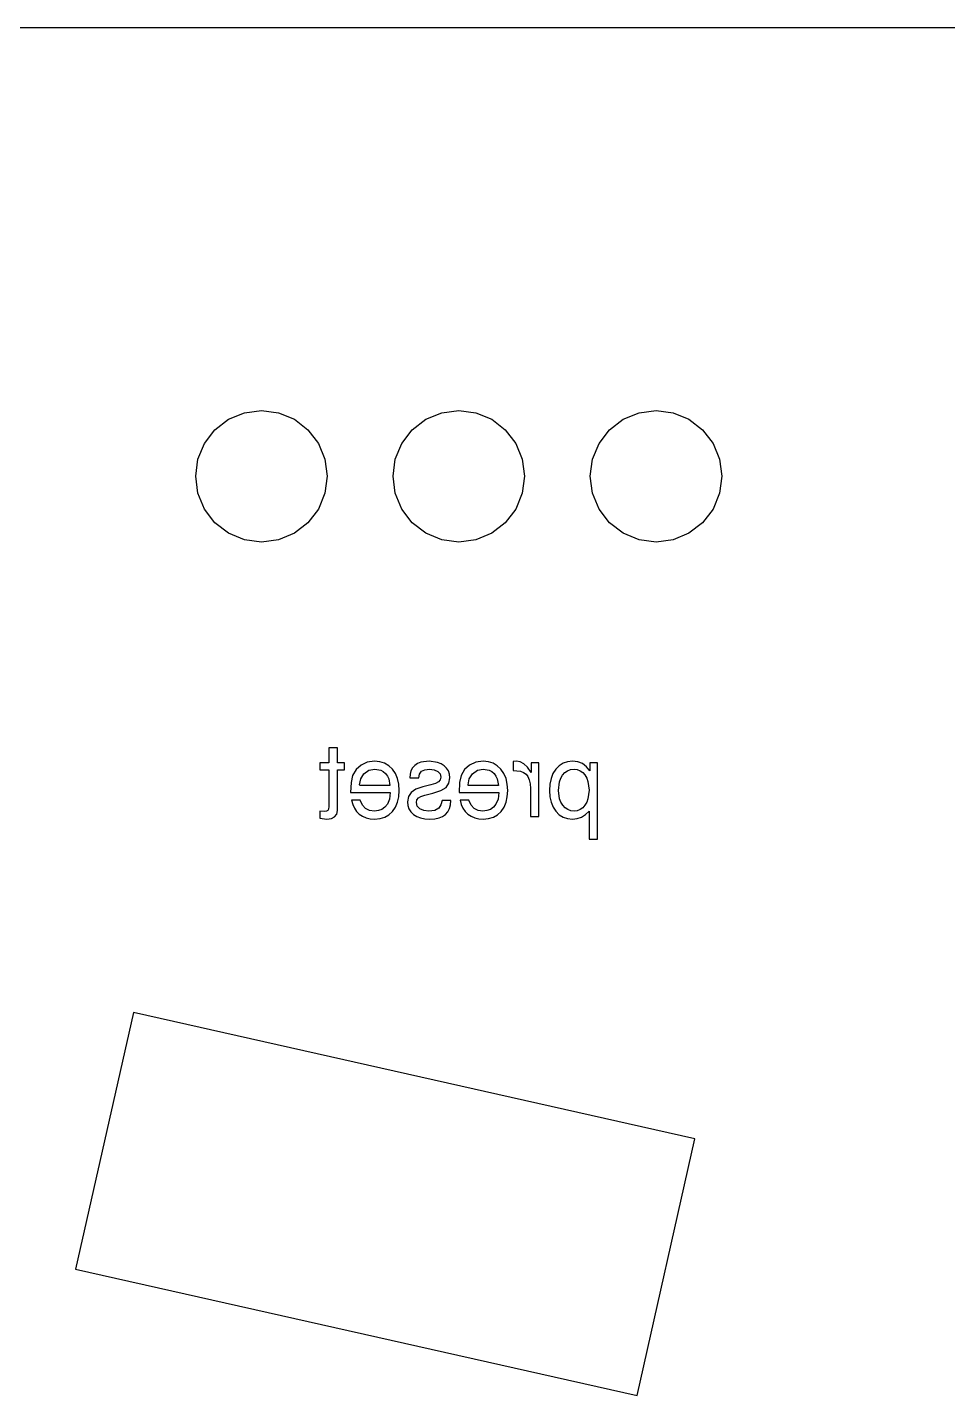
# Model space of a CAD drawing. Extents: x -935 to 1603, y -1243 to 219.
# Drawn here: x 364.9 to 420.8, y 126.8 to 210 of the extents above; entities that cross this region are included whole.
import ezdxf

# ---------------------------------------------------------------- set-up
doc = ezdxf.new("R2010")
doc.units = 0
doc.header["$MEASUREMENT"] = 0
doc.layers.add('Layer0', color=7, linetype='Continuous')
doc.layers.add('preset', color=7, linetype='Continuous')

msp = doc.modelspace()

# ---------------------------------------------------------------- linework, layer by layer
at = {"layer": 'Layer0'}
for p, q in [((116.107, 210.038), (536.1, 210.038)), ((377.103, 186.203), (378.068, 186.602)), ((378.068, 186.602), (379.103, 186.738)), ((379.103, 186.738), (380.139, 186.602)), ((380.139, 186.602), (381.103, 186.203)), ((389.103, 186.203), (390.068, 186.602)), ((390.068, 186.602), (391.103, 186.738)), ((391.103, 186.738), (392.139, 186.602)), ((392.139, 186.602), (393.103, 186.203)), ((401.103, 186.203), (402.068, 186.602)), ((402.068, 186.602), (403.103, 186.738)), ((403.103, 186.738), (404.139, 186.602)), ((404.139, 186.602), (405.103, 186.203)), ((375.639, 184.738), (376.275, 185.567)), ((376.275, 185.567), (377.103, 186.203)), ((381.103, 186.203), (381.932, 185.567)), ((381.932, 185.567), (382.568, 184.738)), ((387.639, 184.738), (388.275, 185.567)), ((388.275, 185.567), (389.103, 186.203)), ((393.103, 186.203), (393.932, 185.567)), ((393.932, 185.567), (394.568, 184.738)), ((399.639, 184.738), (400.275, 185.567)), ((400.275, 185.567), (401.103, 186.203)), ((405.103, 186.203), (405.932, 185.567)), ((405.932, 185.567), (406.568, 184.738)), ((375.24, 183.774), (375.639, 184.738)), ((382.568, 184.738), (382.967, 183.774)), ((387.24, 183.774), (387.639, 184.738)), ((394.568, 184.738), (394.967, 183.774)), ((399.24, 183.774), (399.639, 184.738)), ((406.568, 184.738), (406.967, 183.774)), ((375.103, 182.738), (375.24, 183.774)), ((382.967, 183.774), (383.103, 182.738)), ((387.103, 182.738), (387.24, 183.774)), ((394.967, 183.774), (395.103, 182.738)), ((399.103, 182.738), (399.24, 183.774)), ((406.967, 183.774), (407.103, 182.738)), ((375.24, 181.703), (375.103, 182.738)), ((383.103, 182.738), (382.967, 181.703)), ((387.24, 181.703), (387.103, 182.738)), ((395.103, 182.738), (394.967, 181.703)), ((399.24, 181.703), (399.103, 182.738)), ((407.103, 182.738), (406.967, 181.703)), ((375.639, 180.738), (375.24, 181.703)), ((382.967, 181.703), (382.568, 180.738)), ((387.639, 180.738), (387.24, 181.703)), ((394.967, 181.703), (394.568, 180.738)), ((399.639, 180.738), (399.24, 181.703)), ((406.967, 181.703), (406.568, 180.738)), ((376.275, 179.91), (375.639, 180.738)), ((382.568, 180.738), (381.932, 179.91)), ((388.275, 179.91), (387.639, 180.738)), ((394.568, 180.738), (393.932, 179.91)), ((400.275, 179.91), (399.639, 180.738)), ((406.568, 180.738), (405.932, 179.91)), ((377.103, 179.274), (376.275, 179.91)), ((381.932, 179.91), (381.103, 179.274)), ((389.103, 179.274), (388.275, 179.91)), ((393.932, 179.91), (393.103, 179.274)), ((401.103, 179.274), (400.275, 179.91)), ((405.932, 179.91), (405.103, 179.274)), ((378.068, 178.875), (377.103, 179.274)), ((381.103, 179.274), (380.139, 178.875)), ((390.068, 178.875), (389.103, 179.274)), ((393.103, 179.274), (392.139, 178.875)), ((402.068, 178.875), (401.103, 179.274)), ((405.103, 179.274), (404.139, 178.875)), ((379.103, 178.738), (378.068, 178.875)), ((380.139, 178.875), (379.103, 178.738)), ((391.103, 178.738), (390.068, 178.875)), ((392.139, 178.875), (391.103, 178.738)), ((403.103, 178.738), (402.068, 178.875)), ((404.139, 178.875), (403.103, 178.738)), ((371.319, 150.134), (367.802, 134.526)), ((405.463, 142.44), (371.319, 150.134)), ((401.945, 126.831), (405.463, 142.44)), ((367.802, 134.526), (401.945, 126.831))]:
    msp.add_line(p, q, dxfattribs=at)
at = {"layer": 'preset'}
for p, q in [((383.718, 166.218), (383.199, 166.218)), ((383.199, 166.218), (383.199, 165.316)), ((383.718, 166.218, 0.2), (383.199, 166.218, 0.2)), ((383.199, 166.218, 0.2), (383.199, 165.316, 0.2)), ((383.199, 166.218), (383.199, 166.218, 0.2)), ((383.718, 165.316), (383.718, 166.218)), ((383.718, 165.316, 0.2), (383.718, 166.218, 0.2)), ((383.718, 166.218), (383.718, 166.218, 0.2)), ((382.659, 165.316), (382.659, 164.892)), ((383.199, 165.316), (382.659, 165.316)), ((382.659, 165.316, 0.2), (382.659, 164.892, 0.2)), ((383.199, 165.316, 0.2), (382.659, 165.316, 0.2)), ((382.659, 165.316), (382.659, 165.316, 0.2)), ((382.659, 164.892), (383.199, 164.892)), ((382.659, 164.892, 0.2), (383.199, 164.892, 0.2)), ((382.659, 164.892), (382.659, 164.892, 0.2)), ((383.199, 165.316), (383.199, 165.316, 0.2)), ((383.199, 164.892), (383.199, 162.649)), ((383.199, 164.892, 0.2), (383.199, 162.649, 0.2)), ((383.199, 164.892), (383.199, 164.892, 0.2)), ((384.161, 165.316), (383.718, 165.316)), ((384.161, 165.316, 0.2), (383.718, 165.316, 0.2)), ((383.718, 165.316), (383.718, 165.316, 0.2)), ((383.718, 162.416), (383.718, 164.892)), ((383.718, 164.892), (384.161, 164.892)), ((383.718, 162.416, 0.2), (383.718, 164.892, 0.2)), ((383.718, 164.892, 0.2), (384.161, 164.892, 0.2)), ((383.718, 164.892), (383.718, 164.892, 0.2)), ((384.161, 164.892), (384.161, 165.316)), ((384.161, 164.892, 0.2), (384.161, 165.316, 0.2)), ((384.161, 165.316), (384.161, 165.316, 0.2)), ((384.161, 164.892), (384.161, 164.892, 0.2)), ((384.855, 164.906), (384.649, 164.549)), ((384.855, 164.906, 0.2), (384.649, 164.549, 0.2)), ((385.159, 165.179), (384.855, 164.906)), ((385.159, 165.179, 0.2), (384.855, 164.906, 0.2)), ((384.855, 164.906), (384.855, 164.906, 0.2)), ((385.539, 165.353), (385.159, 165.179)), ((385.539, 165.353, 0.2), (385.159, 165.179, 0.2)), ((385.159, 165.179), (385.159, 165.179, 0.2)), ((385.339, 164.651), (385.634, 164.86)), ((385.339, 164.651, 0.2), (385.634, 164.86, 0.2)), ((385.975, 165.41), (385.539, 165.353)), ((385.975, 165.41, 0.2), (385.539, 165.353, 0.2)), ((385.539, 165.353), (385.539, 165.353, 0.2)), ((385.634, 164.86), (385.99, 164.929)), ((385.634, 164.86, 0.2), (385.99, 164.929, 0.2)), ((385.634, 164.86), (385.634, 164.86, 0.2)), ((386.299, 165.38), (385.975, 165.41)), ((386.299, 165.38, 0.2), (385.975, 165.41, 0.2)), ((385.975, 165.41), (385.975, 165.41, 0.2)), ((385.99, 164.929), (386.353, 164.861)), ((385.99, 164.929, 0.2), (386.353, 164.861, 0.2)), ((385.99, 164.929), (385.99, 164.929, 0.2)), ((386.588, 165.289), (386.299, 165.38)), ((386.588, 165.289, 0.2), (386.299, 165.38, 0.2)), ((386.299, 165.38), (386.299, 165.38, 0.2)), ((386.353, 164.861), (386.509, 164.776)), ((386.353, 164.861, 0.2), (386.509, 164.776, 0.2)), ((386.353, 164.861), (386.353, 164.861, 0.2)), ((386.509, 164.776), (386.647, 164.657)), ((386.509, 164.776, 0.2), (386.647, 164.657, 0.2)), ((386.509, 164.776), (386.509, 164.776, 0.2)), ((386.844, 165.138), (386.588, 165.289)), ((386.844, 165.138, 0.2), (386.588, 165.289, 0.2)), ((386.588, 165.289), (386.588, 165.289, 0.2)), ((387.066, 164.926), (386.844, 165.138)), ((387.066, 164.926, 0.2), (386.844, 165.138, 0.2)), ((386.844, 165.138), (386.844, 165.138, 0.2)), ((387.245, 164.664), (387.066, 164.926)), ((387.245, 164.664, 0.2), (387.066, 164.926, 0.2)), ((387.066, 164.926), (387.066, 164.926, 0.2)), ((388.196, 164.831), (388.139, 164.631)), ((388.196, 164.831, 0.2), (388.139, 164.631, 0.2)), ((388.292, 165.003), (388.196, 164.831)), ((388.292, 165.003, 0.2), (388.196, 164.831, 0.2)), ((388.196, 164.831), (388.196, 164.831, 0.2)), ((388.426, 165.148), (388.292, 165.003)), ((388.426, 165.148, 0.2), (388.292, 165.003, 0.2)), ((388.292, 165.003), (388.292, 165.003, 0.2)), ((388.596, 165.263), (388.426, 165.148)), ((388.596, 165.263, 0.2), (388.426, 165.148, 0.2)), ((388.426, 165.148), (388.426, 165.148, 0.2)), ((388.798, 165.345), (388.596, 165.263)), ((388.798, 165.345, 0.2), (388.596, 165.263, 0.2)), ((388.596, 165.263), (388.596, 165.263, 0.2)), ((388.715, 164.634), (388.836, 164.798)), ((388.715, 164.634, 0.2), (388.836, 164.798, 0.2)), ((389.302, 165.41), (388.798, 165.345)), ((389.302, 165.41, 0.2), (388.798, 165.345, 0.2)), ((388.798, 165.345), (388.798, 165.345, 0.2)), ((388.836, 164.798), (389.036, 164.896)), ((388.836, 164.798, 0.2), (389.036, 164.896, 0.2)), ((388.836, 164.798), (388.836, 164.798, 0.2)), ((389.036, 164.896), (389.317, 164.929)), ((389.036, 164.896, 0.2), (389.317, 164.929, 0.2)), ((389.036, 164.896), (389.036, 164.896, 0.2)), ((389.814, 165.342), (389.302, 165.41)), ((389.814, 165.342, 0.2), (389.302, 165.41, 0.2)), ((389.302, 165.41), (389.302, 165.41, 0.2)), ((389.317, 164.929), (389.604, 164.895)), ((389.317, 164.929, 0.2), (389.604, 164.895, 0.2)), ((389.317, 164.929), (389.317, 164.929, 0.2)), ((389.604, 164.895), (389.826, 164.795)), ((389.604, 164.895, 0.2), (389.826, 164.795, 0.2)), ((389.604, 164.895), (389.604, 164.895, 0.2)), ((390.029, 165.257), (389.814, 165.342)), ((390.029, 165.257, 0.2), (389.814, 165.342, 0.2)), ((389.814, 165.342), (389.814, 165.342, 0.2)), ((389.826, 164.795), (389.968, 164.638)), ((389.826, 164.795, 0.2), (389.968, 164.638, 0.2)), ((389.826, 164.795), (389.826, 164.795, 0.2)), ((390.215, 165.139), (390.029, 165.257)), ((390.215, 165.139, 0.2), (390.029, 165.257, 0.2)), ((390.029, 165.257), (390.029, 165.257, 0.2)), ((390.365, 164.991), (390.215, 165.139)), ((390.365, 164.991, 0.2), (390.215, 165.139, 0.2)), ((390.215, 165.139), (390.215, 165.139, 0.2)), ((390.473, 164.82), (390.365, 164.991)), ((390.473, 164.82, 0.2), (390.365, 164.991, 0.2)), ((390.365, 164.991), (390.365, 164.991, 0.2)), ((390.537, 164.627), (390.473, 164.82)), ((390.537, 164.627, 0.2), (390.473, 164.82, 0.2)), ((390.473, 164.82), (390.473, 164.82, 0.2)), ((391.457, 164.906), (391.252, 164.549)), ((391.457, 164.906, 0.2), (391.252, 164.549, 0.2)), ((391.761, 165.179), (391.457, 164.906)), ((391.761, 165.179, 0.2), (391.457, 164.906, 0.2)), ((391.457, 164.906), (391.457, 164.906, 0.2)), ((392.142, 165.353), (391.761, 165.179)), ((392.142, 165.353, 0.2), (391.761, 165.179, 0.2)), ((391.761, 165.179), (391.761, 165.179, 0.2)), ((391.941, 164.651), (392.237, 164.86)), ((391.941, 164.651, 0.2), (392.237, 164.86, 0.2)), ((392.577, 165.41), (392.142, 165.353)), ((392.577, 165.41, 0.2), (392.142, 165.353, 0.2)), ((392.142, 165.353), (392.142, 165.353, 0.2)), ((392.237, 164.86), (392.593, 164.929)), ((392.237, 164.86, 0.2), (392.593, 164.929, 0.2)), ((392.237, 164.86), (392.237, 164.86, 0.2)), ((392.901, 165.38), (392.577, 165.41)), ((392.901, 165.38, 0.2), (392.577, 165.41, 0.2)), ((392.577, 165.41), (392.577, 165.41, 0.2)), ((392.593, 164.929), (392.956, 164.861)), ((392.593, 164.929, 0.2), (392.956, 164.861, 0.2)), ((392.593, 164.929), (392.593, 164.929, 0.2)), ((393.191, 165.289), (392.901, 165.38)), ((393.191, 165.289, 0.2), (392.901, 165.38, 0.2)), ((392.901, 165.38), (392.901, 165.38, 0.2)), ((392.956, 164.861), (393.112, 164.776)), ((392.956, 164.861, 0.2), (393.112, 164.776, 0.2)), ((392.956, 164.861), (392.956, 164.861, 0.2)), ((393.112, 164.776), (393.25, 164.657)), ((393.112, 164.776, 0.2), (393.25, 164.657, 0.2)), ((393.112, 164.776), (393.112, 164.776, 0.2)), ((393.447, 165.138), (393.191, 165.289)), ((393.447, 165.138, 0.2), (393.191, 165.289, 0.2)), ((393.191, 165.289), (393.191, 165.289, 0.2)), ((393.669, 164.926), (393.447, 165.138)), ((393.669, 164.926, 0.2), (393.447, 165.138, 0.2)), ((393.447, 165.138), (393.447, 165.138, 0.2)), ((393.848, 164.664), (393.669, 164.926)), ((393.848, 164.664, 0.2), (393.669, 164.926, 0.2)), ((393.669, 164.926), (393.669, 164.926, 0.2)), ((394.605, 165.41), (394.405, 165.392)), ((394.605, 165.41, 0.2), (394.405, 165.392, 0.2)), ((394.405, 165.392), (394.405, 164.855)), ((394.405, 165.392, 0.2), (394.405, 164.855, 0.2)), ((394.405, 165.392), (394.405, 165.392, 0.2)), ((394.405, 164.855), (394.864, 164.797)), ((394.405, 164.855, 0.2), (394.864, 164.797, 0.2)), ((394.405, 164.855), (394.405, 164.855, 0.2)), ((394.845, 165.371), (394.605, 165.41)), ((394.845, 165.371, 0.2), (394.605, 165.41, 0.2)), ((394.605, 165.41), (394.605, 165.41, 0.2)), ((395.064, 165.251), (394.845, 165.371)), ((395.064, 165.251, 0.2), (394.845, 165.371, 0.2)), ((394.845, 165.371), (394.845, 165.371, 0.2)), ((394.864, 164.797), (395.045, 164.724)), ((394.864, 164.797, 0.2), (395.045, 164.724, 0.2)), ((394.864, 164.797), (394.864, 164.797, 0.2)), ((395.277, 165.04), (395.064, 165.251)), ((395.277, 165.04, 0.2), (395.064, 165.251, 0.2)), ((395.064, 165.251), (395.064, 165.251, 0.2)), ((395.499, 164.724), (395.277, 165.04)), ((395.499, 164.724, 0.2), (395.277, 165.04, 0.2)), ((395.277, 165.04), (395.277, 165.04, 0.2)), ((395.98, 165.316), (395.499, 165.316)), ((395.499, 165.316), (395.499, 164.724)), ((395.98, 165.316, 0.2), (395.499, 165.316, 0.2)), ((395.499, 165.316, 0.2), (395.499, 164.724, 0.2)), ((395.499, 165.316), (395.499, 165.316, 0.2)), ((395.98, 162.04), (395.98, 165.316)), ((395.98, 162.04, 0.2), (395.98, 165.316, 0.2)), ((395.98, 165.316), (395.98, 165.316, 0.2)), ((396.995, 164.929), (396.83, 164.666)), ((396.995, 164.929, 0.2), (396.83, 164.666, 0.2)), ((397.201, 165.139), (396.995, 164.929)), ((397.201, 165.139, 0.2), (396.995, 164.929, 0.2)), ((396.995, 164.929), (396.995, 164.929, 0.2)), ((397.441, 165.29), (397.201, 165.139)), ((397.441, 165.29, 0.2), (397.201, 165.139, 0.2)), ((397.201, 165.139), (397.201, 165.139, 0.2)), ((397.715, 165.38), (397.441, 165.29)), ((397.715, 165.38, 0.2), (397.441, 165.29, 0.2)), ((397.441, 165.29), (397.441, 165.29, 0.2)), ((397.561, 164.725), (397.723, 164.834)), ((397.561, 164.725, 0.2), (397.723, 164.834, 0.2)), ((398.023, 165.41), (397.715, 165.38)), ((398.023, 165.41, 0.2), (397.715, 165.38, 0.2)), ((397.715, 165.38), (397.715, 165.38, 0.2)), ((397.723, 164.834), (397.906, 164.9)), ((397.723, 164.834, 0.2), (397.906, 164.9, 0.2)), ((397.723, 164.834), (397.723, 164.834, 0.2)), ((397.906, 164.9), (398.111, 164.922)), ((397.906, 164.9, 0.2), (398.111, 164.922, 0.2)), ((397.906, 164.9), (397.906, 164.9, 0.2)), ((398.342, 165.374), (398.023, 165.41)), ((398.342, 165.374, 0.2), (398.023, 165.41, 0.2)), ((398.023, 165.41), (398.023, 165.41, 0.2)), ((398.111, 164.922), (398.307, 164.9)), ((398.111, 164.922, 0.2), (398.307, 164.9, 0.2)), ((398.111, 164.922), (398.111, 164.922, 0.2)), ((398.307, 164.9), (398.483, 164.835)), ((398.307, 164.9, 0.2), (398.483, 164.835, 0.2)), ((398.307, 164.9), (398.307, 164.9, 0.2)), ((398.622, 165.263), (398.342, 165.374)), ((398.622, 165.263, 0.2), (398.342, 165.374, 0.2)), ((398.342, 165.374), (398.342, 165.374, 0.2)), ((398.483, 164.835), (398.638, 164.727)), ((398.483, 164.835, 0.2), (398.638, 164.727, 0.2)), ((398.483, 164.835), (398.483, 164.835, 0.2)), ((398.863, 165.079), (398.622, 165.263)), ((398.863, 165.079, 0.2), (398.622, 165.263, 0.2)), ((398.622, 165.263), (398.622, 165.263, 0.2)), ((399.067, 164.822), (398.863, 165.079)), ((399.067, 164.822, 0.2), (398.863, 165.079, 0.2)), ((398.863, 165.079), (398.863, 165.079, 0.2)), ((399.548, 165.316), (399.067, 165.316)), ((399.067, 165.316), (399.067, 164.822)), ((399.548, 165.316, 0.2), (399.067, 165.316, 0.2)), ((399.067, 165.316, 0.2), (399.067, 164.822, 0.2)), ((399.067, 165.316), (399.067, 165.316, 0.2)), ((399.067, 164.822), (399.067, 164.822, 0.2)), ((399.548, 160.676), (399.548, 165.316)), ((399.548, 160.676, 0.2), (399.548, 165.316, 0.2)), ((399.548, 165.316), (399.548, 165.316, 0.2)), ((384.551, 164.116), (384.518, 163.506)), ((384.551, 164.116, 0.2), (384.518, 163.506, 0.2)), ((384.649, 164.549), (384.551, 164.116)), ((384.649, 164.549, 0.2), (384.551, 164.116, 0.2)), ((384.551, 164.116), (384.551, 164.116, 0.2)), ((384.649, 164.549), (384.649, 164.549, 0.2)), ((385.073, 163.967), (385.14, 164.341)), ((385.073, 163.967, 0.2), (385.14, 164.341, 0.2)), ((385.079, 163.93), (385.073, 163.967)), ((385.079, 163.93, 0.2), (385.073, 163.967, 0.2)), ((385.073, 163.967), (385.073, 163.967, 0.2)), ((386.907, 163.93), (385.079, 163.93)), ((386.907, 163.93, 0.2), (385.079, 163.93, 0.2)), ((385.079, 163.93), (385.079, 163.93, 0.2)), ((385.14, 164.341), (385.339, 164.651)), ((385.14, 164.341, 0.2), (385.339, 164.651, 0.2)), ((385.14, 164.341), (385.14, 164.341, 0.2)), ((385.339, 164.651), (385.339, 164.651, 0.2)), ((386.647, 164.657), (386.761, 164.51)), ((386.647, 164.657, 0.2), (386.761, 164.51, 0.2)), ((386.647, 164.657), (386.647, 164.657, 0.2)), ((386.761, 164.51), (386.842, 164.34)), ((386.761, 164.51, 0.2), (386.842, 164.34, 0.2)), ((386.761, 164.51), (386.761, 164.51, 0.2)), ((386.842, 164.34), (386.907, 163.93)), ((386.842, 164.34, 0.2), (386.907, 163.93, 0.2)), ((386.842, 164.34), (386.842, 164.34, 0.2)), ((386.907, 163.93), (386.907, 163.93, 0.2)), ((387.373, 164.361), (387.245, 164.664)), ((387.373, 164.361, 0.2), (387.245, 164.664, 0.2)), ((387.245, 164.664), (387.245, 164.664, 0.2)), ((387.45, 164.018), (387.373, 164.361)), ((387.45, 164.018, 0.2), (387.373, 164.361, 0.2)), ((387.373, 164.361), (387.373, 164.361, 0.2)), ((387.476, 163.635), (387.45, 164.018)), ((387.476, 163.635, 0.2), (387.45, 164.018, 0.2)), ((387.45, 164.018), (387.45, 164.018, 0.2)), ((388.139, 164.631), (388.12, 164.404)), ((388.139, 164.631, 0.2), (388.12, 164.404, 0.2)), ((388.12, 164.404), (388.675, 164.404)), ((388.12, 164.404, 0.2), (388.675, 164.404, 0.2)), ((388.12, 164.404), (388.12, 164.404, 0.2)), ((388.139, 164.631), (388.139, 164.631, 0.2)), ((388.675, 164.404), (388.715, 164.634)), ((388.675, 164.404, 0.2), (388.715, 164.634, 0.2)), ((388.675, 164.404), (388.675, 164.404, 0.2)), ((388.715, 164.634), (388.715, 164.634, 0.2)), ((389.408, 163.966), (388.908, 163.848)), ((389.408, 163.966, 0.2), (388.908, 163.848, 0.2)), ((389.683, 164.05), (389.408, 163.966)), ((389.683, 164.05, 0.2), (389.408, 163.966, 0.2)), ((389.408, 163.966), (389.408, 163.966, 0.2)), ((389.871, 164.151), (389.683, 164.05)), ((389.871, 164.151, 0.2), (389.683, 164.05, 0.2)), ((389.683, 164.05), (389.683, 164.05, 0.2)), ((389.979, 164.277), (389.871, 164.151)), ((389.979, 164.277, 0.2), (389.871, 164.151, 0.2)), ((389.871, 164.151), (389.871, 164.151, 0.2)), ((389.968, 164.638), (390.015, 164.435)), ((389.968, 164.638, 0.2), (390.015, 164.435, 0.2)), ((389.968, 164.638), (389.968, 164.638, 0.2)), ((390.015, 164.435), (389.979, 164.277)), ((390.015, 164.435, 0.2), (389.979, 164.277, 0.2)), ((389.979, 164.277), (389.979, 164.277, 0.2)), ((390.015, 164.435), (390.015, 164.435, 0.2)), ((390.33, 163.813), (390.502, 164.067)), ((390.33, 163.813, 0.2), (390.502, 164.067, 0.2)), ((390.502, 164.067), (390.559, 164.41)), ((390.502, 164.067, 0.2), (390.559, 164.41, 0.2)), ((390.502, 164.067), (390.502, 164.067, 0.2)), ((390.559, 164.41), (390.537, 164.627)), ((390.559, 164.41, 0.2), (390.537, 164.627, 0.2)), ((390.537, 164.627), (390.537, 164.627, 0.2)), ((390.559, 164.41), (390.559, 164.41, 0.2)), ((391.153, 164.116), (391.12, 163.506)), ((391.153, 164.116, 0.2), (391.12, 163.506, 0.2)), ((391.252, 164.549), (391.153, 164.116)), ((391.252, 164.549, 0.2), (391.153, 164.116, 0.2)), ((391.153, 164.116), (391.153, 164.116, 0.2)), ((391.252, 164.549), (391.252, 164.549, 0.2)), ((391.676, 163.967), (391.742, 164.341)), ((391.676, 163.967, 0.2), (391.742, 164.341, 0.2)), ((391.682, 163.93), (391.676, 163.967)), ((391.682, 163.93, 0.2), (391.676, 163.967, 0.2)), ((391.676, 163.967), (391.676, 163.967, 0.2)), ((393.509, 163.93), (391.682, 163.93)), ((393.509, 163.93, 0.2), (391.682, 163.93, 0.2)), ((391.682, 163.93), (391.682, 163.93, 0.2)), ((391.742, 164.341), (391.941, 164.651)), ((391.742, 164.341, 0.2), (391.941, 164.651, 0.2)), ((391.742, 164.341), (391.742, 164.341, 0.2)), ((391.941, 164.651), (391.941, 164.651, 0.2)), ((393.25, 164.657), (393.363, 164.51)), ((393.25, 164.657, 0.2), (393.363, 164.51, 0.2)), ((393.25, 164.657), (393.25, 164.657, 0.2)), ((393.363, 164.51), (393.444, 164.34)), ((393.363, 164.51, 0.2), (393.444, 164.34, 0.2)), ((393.363, 164.51), (393.363, 164.51, 0.2)), ((393.444, 164.34), (393.509, 163.93)), ((393.444, 164.34, 0.2), (393.509, 163.93, 0.2)), ((393.444, 164.34), (393.444, 164.34, 0.2)), ((393.509, 163.93), (393.509, 163.93, 0.2)), ((393.976, 164.361), (393.848, 164.664)), ((393.976, 164.361, 0.2), (393.848, 164.664, 0.2)), ((393.848, 164.664), (393.848, 164.664, 0.2)), ((394.053, 164.018), (393.976, 164.361)), ((394.053, 164.018, 0.2), (393.976, 164.361, 0.2)), ((393.976, 164.361), (393.976, 164.361, 0.2)), ((394.078, 163.635), (394.053, 164.018)), ((394.078, 163.635, 0.2), (394.053, 164.018, 0.2)), ((394.053, 164.018), (394.053, 164.018, 0.2)), ((395.045, 164.724), (395.192, 164.623)), ((395.045, 164.724, 0.2), (395.192, 164.623, 0.2)), ((395.045, 164.724), (395.045, 164.724, 0.2)), ((395.192, 164.623), (395.307, 164.481)), ((395.192, 164.623, 0.2), (395.307, 164.481, 0.2)), ((395.192, 164.623), (395.192, 164.623, 0.2)), ((395.307, 164.481), (395.389, 164.288)), ((395.307, 164.481, 0.2), (395.389, 164.288, 0.2)), ((395.307, 164.481), (395.307, 164.481, 0.2)), ((395.389, 164.288), (395.438, 164.042)), ((395.389, 164.288, 0.2), (395.438, 164.042, 0.2)), ((395.389, 164.288), (395.389, 164.288, 0.2)), ((395.438, 164.042), (395.455, 163.745)), ((395.438, 164.042, 0.2), (395.455, 163.745, 0.2)), ((395.438, 164.042), (395.438, 164.042, 0.2)), ((395.499, 164.724), (395.499, 164.724, 0.2)), ((396.641, 164.012), (396.617, 163.621)), ((396.641, 164.012, 0.2), (396.617, 163.621, 0.2)), ((396.712, 164.361), (396.641, 164.012)), ((396.712, 164.361, 0.2), (396.641, 164.012, 0.2)), ((396.641, 164.012), (396.641, 164.012, 0.2)), ((396.83, 164.666), (396.712, 164.361)), ((396.83, 164.666, 0.2), (396.712, 164.361, 0.2)), ((396.712, 164.361), (396.712, 164.361, 0.2)), ((396.83, 164.666), (396.83, 164.666, 0.2)), ((397.161, 163.633), (397.226, 164.162)), ((397.161, 163.633, 0.2), (397.226, 164.162, 0.2)), ((397.226, 164.162), (397.307, 164.382)), ((397.226, 164.162, 0.2), (397.307, 164.382, 0.2)), ((397.226, 164.162), (397.226, 164.162, 0.2)), ((397.307, 164.382), (397.42, 164.572)), ((397.307, 164.382, 0.2), (397.42, 164.572, 0.2)), ((397.307, 164.382), (397.307, 164.382, 0.2)), ((397.42, 164.572), (397.561, 164.725)), ((397.42, 164.572, 0.2), (397.561, 164.725, 0.2)), ((397.42, 164.572), (397.42, 164.572, 0.2)), ((397.561, 164.725), (397.561, 164.725, 0.2)), ((398.638, 164.727), (398.773, 164.575)), ((398.638, 164.727, 0.2), (398.773, 164.575, 0.2)), ((398.638, 164.727), (398.638, 164.727, 0.2)), ((398.773, 164.575), (398.883, 164.387)), ((398.773, 164.575, 0.2), (398.883, 164.387, 0.2)), ((398.773, 164.575), (398.773, 164.575, 0.2)), ((398.883, 164.387), (398.961, 164.171)), ((398.883, 164.387, 0.2), (398.961, 164.171, 0.2)), ((398.883, 164.387), (398.883, 164.387, 0.2)), ((398.961, 164.171), (399.023, 163.652)), ((398.961, 164.171, 0.2), (399.023, 163.652, 0.2)), ((398.961, 164.171), (398.961, 164.171, 0.2)), ((384.518, 163.506), (386.932, 163.506)), ((384.518, 163.506, 0.2), (386.932, 163.506, 0.2)), ((384.518, 163.506), (384.518, 163.506, 0.2)), ((386.889, 163.105), (386.762, 162.804)), ((386.889, 163.105, 0.2), (386.762, 162.804, 0.2)), ((386.932, 163.506), (386.889, 163.105)), ((386.932, 163.506, 0.2), (386.889, 163.105, 0.2)), ((386.889, 163.105), (386.889, 163.105, 0.2)), ((386.932, 163.506), (386.932, 163.506, 0.2)), ((387.376, 162.914), (387.451, 163.253)), ((387.376, 162.914, 0.2), (387.451, 163.253, 0.2)), ((387.451, 163.253), (387.476, 163.635)), ((387.451, 163.253, 0.2), (387.476, 163.635, 0.2)), ((387.451, 163.253), (387.451, 163.253, 0.2)), ((387.476, 163.635), (387.476, 163.635, 0.2)), ((388.037, 163.261), (387.982, 162.935)), ((388.037, 163.261, 0.2), (387.982, 162.935, 0.2)), ((388.201, 163.513), (388.037, 163.261)), ((388.201, 163.513, 0.2), (388.037, 163.261, 0.2)), ((388.037, 163.261), (388.037, 163.261, 0.2)), ((388.487, 163.705), (388.201, 163.513)), ((388.487, 163.705, 0.2), (388.201, 163.513, 0.2)), ((388.201, 163.513), (388.201, 163.513, 0.2)), ((388.908, 163.848), (388.487, 163.705)), ((388.908, 163.848, 0.2), (388.487, 163.705, 0.2)), ((388.487, 163.705), (388.487, 163.705, 0.2)), ((388.556, 163.054), (388.645, 163.179)), ((388.556, 163.054, 0.2), (388.645, 163.179, 0.2)), ((388.645, 163.179), (388.801, 163.274)), ((388.645, 163.179, 0.2), (388.801, 163.274, 0.2)), ((388.645, 163.179), (388.645, 163.179, 0.2)), ((388.801, 163.274), (389.033, 163.347)), ((388.801, 163.274, 0.2), (389.033, 163.347, 0.2)), ((388.801, 163.274), (388.801, 163.274, 0.2)), ((388.908, 163.848), (388.908, 163.848, 0.2)), ((389.033, 163.347), (389.52, 163.466)), ((389.033, 163.347, 0.2), (389.52, 163.466, 0.2)), ((389.033, 163.347), (389.033, 163.347, 0.2)), ((389.52, 163.466), (390.014, 163.622)), ((389.52, 163.466, 0.2), (390.014, 163.622, 0.2)), ((389.52, 163.466), (389.52, 163.466, 0.2)), ((390.014, 163.622), (390.33, 163.813)), ((390.014, 163.622, 0.2), (390.33, 163.813, 0.2)), ((390.014, 163.622), (390.014, 163.622, 0.2)), ((390.33, 163.813), (390.33, 163.813, 0.2)), ((391.12, 163.506), (393.534, 163.506)), ((391.12, 163.506, 0.2), (393.534, 163.506, 0.2)), ((391.12, 163.506), (391.12, 163.506, 0.2)), ((393.492, 163.105), (393.365, 162.804)), ((393.492, 163.105, 0.2), (393.365, 162.804, 0.2)), ((393.534, 163.506), (393.492, 163.105)), ((393.534, 163.506, 0.2), (393.492, 163.105, 0.2)), ((393.492, 163.105), (393.492, 163.105, 0.2)), ((393.534, 163.506), (393.534, 163.506, 0.2)), ((393.978, 162.914), (394.053, 163.253)), ((393.978, 162.914, 0.2), (394.053, 163.253, 0.2)), ((394.053, 163.253), (394.078, 163.635)), ((394.053, 163.253, 0.2), (394.078, 163.635, 0.2)), ((394.053, 163.253), (394.053, 163.253, 0.2)), ((394.078, 163.635), (394.078, 163.635, 0.2)), ((395.455, 163.745), (395.455, 162.04)), ((395.455, 163.745, 0.2), (395.455, 162.04, 0.2)), ((395.455, 163.745), (395.455, 163.745, 0.2)), ((396.617, 163.621), (396.641, 163.249)), ((396.617, 163.621, 0.2), (396.641, 163.249, 0.2)), ((396.617, 163.621), (396.617, 163.621, 0.2)), ((396.641, 163.249), (396.713, 162.916)), ((396.641, 163.249, 0.2), (396.713, 162.916, 0.2)), ((396.641, 163.249), (396.641, 163.249, 0.2)), ((397.227, 163.129), (397.161, 163.633)), ((397.227, 163.129, 0.2), (397.161, 163.633, 0.2)), ((397.161, 163.633), (397.161, 163.633, 0.2)), ((397.309, 162.916), (397.227, 163.129)), ((397.309, 162.916, 0.2), (397.227, 163.129, 0.2)), ((397.227, 163.129), (397.227, 163.129, 0.2)), ((398.961, 163.134), (398.883, 162.917)), ((398.961, 163.134, 0.2), (398.883, 162.917, 0.2)), ((399.023, 163.652), (398.961, 163.134)), ((399.023, 163.652, 0.2), (398.961, 163.134, 0.2)), ((398.961, 163.134), (398.961, 163.134, 0.2)), ((399.023, 163.652), (399.023, 163.652, 0.2)), ((382.91, 162.355), (382.659, 162.38)), ((382.659, 162.38), (382.659, 161.941)), ((382.91, 162.355, 0.2), (382.659, 162.38, 0.2)), ((382.659, 162.38, 0.2), (382.659, 161.941, 0.2)), ((382.659, 162.38), (382.659, 162.38, 0.2)), ((383.052, 162.37), (382.91, 162.355)), ((383.052, 162.37, 0.2), (382.91, 162.355, 0.2)), ((382.91, 162.355), (382.91, 162.355, 0.2)), ((383.139, 162.414), (383.052, 162.37)), ((383.139, 162.414, 0.2), (383.052, 162.37, 0.2)), ((383.052, 162.37), (383.052, 162.37, 0.2)), ((383.184, 162.503), (383.139, 162.414)), ((383.184, 162.503, 0.2), (383.139, 162.414, 0.2)), ((383.139, 162.414), (383.139, 162.414, 0.2)), ((383.199, 162.649), (383.184, 162.503)), ((383.199, 162.649, 0.2), (383.184, 162.503, 0.2)), ((383.184, 162.503), (383.184, 162.503, 0.2)), ((383.199, 162.649), (383.199, 162.649, 0.2)), ((383.677, 162.195), (383.718, 162.416)), ((383.677, 162.195, 0.2), (383.718, 162.416, 0.2)), ((383.718, 162.416), (383.718, 162.416, 0.2)), ((385.111, 163.036), (384.586, 163.036)), ((384.586, 163.036), (384.653, 162.782)), ((385.111, 163.036, 0.2), (384.586, 163.036, 0.2)), ((384.586, 163.036, 0.2), (384.653, 162.782, 0.2)), ((384.586, 163.036), (384.586, 163.036, 0.2)), ((384.653, 162.782), (384.754, 162.557)), ((384.653, 162.782, 0.2), (384.754, 162.557, 0.2)), ((384.653, 162.782), (384.653, 162.782, 0.2)), ((384.754, 162.557), (384.888, 162.362)), ((384.754, 162.557, 0.2), (384.888, 162.362, 0.2)), ((384.754, 162.557), (384.754, 162.557, 0.2)), ((384.888, 162.362), (385.055, 162.197)), ((384.888, 162.362, 0.2), (385.055, 162.197, 0.2)), ((384.888, 162.362), (384.888, 162.362, 0.2)), ((385.247, 162.748), (385.111, 163.036)), ((385.247, 162.748, 0.2), (385.111, 163.036, 0.2)), ((385.111, 163.036), (385.111, 163.036, 0.2)), ((385.436, 162.543), (385.247, 162.748)), ((385.436, 162.543, 0.2), (385.247, 162.748, 0.2)), ((385.247, 162.748), (385.247, 162.748, 0.2)), ((385.677, 162.42), (385.436, 162.543)), ((385.677, 162.42, 0.2), (385.436, 162.543, 0.2)), ((385.436, 162.543), (385.436, 162.543, 0.2)), ((385.971, 162.378), (385.677, 162.42)), ((385.971, 162.378, 0.2), (385.677, 162.42, 0.2)), ((385.677, 162.42), (385.677, 162.42, 0.2)), ((386.216, 162.405), (385.971, 162.378)), ((386.216, 162.405, 0.2), (385.971, 162.378, 0.2)), ((385.971, 162.378), (385.971, 162.378, 0.2)), ((386.429, 162.485), (386.216, 162.405)), ((386.429, 162.485, 0.2), (386.216, 162.405, 0.2)), ((386.216, 162.405), (386.216, 162.405, 0.2)), ((386.611, 162.618), (386.429, 162.485)), ((386.611, 162.618, 0.2), (386.429, 162.485, 0.2)), ((386.429, 162.485), (386.429, 162.485, 0.2)), ((386.762, 162.804), (386.611, 162.618)), ((386.762, 162.804, 0.2), (386.611, 162.618, 0.2)), ((386.611, 162.618), (386.611, 162.618, 0.2)), ((386.762, 162.804), (386.762, 162.804, 0.2)), ((386.857, 162.159), (387.075, 162.363)), ((386.857, 162.159, 0.2), (387.075, 162.363, 0.2)), ((387.075, 162.363), (387.25, 162.617)), ((387.075, 162.363, 0.2), (387.25, 162.617, 0.2)), ((387.075, 162.363), (387.075, 162.363, 0.2)), ((387.25, 162.617), (387.376, 162.914)), ((387.25, 162.617, 0.2), (387.376, 162.914, 0.2)), ((387.25, 162.617), (387.25, 162.617, 0.2)), ((387.376, 162.914), (387.376, 162.914, 0.2)), ((387.982, 162.935), (388.005, 162.709)), ((387.982, 162.935, 0.2), (388.005, 162.709, 0.2)), ((387.982, 162.935), (387.982, 162.935, 0.2)), ((388.005, 162.709), (388.074, 162.508)), ((388.005, 162.709, 0.2), (388.074, 162.508, 0.2)), ((388.005, 162.709), (388.005, 162.709, 0.2)), ((388.074, 162.508), (388.19, 162.331)), ((388.074, 162.508, 0.2), (388.19, 162.331, 0.2)), ((388.074, 162.508), (388.074, 162.508, 0.2)), ((388.19, 162.331), (388.351, 162.178)), ((388.19, 162.331, 0.2), (388.351, 162.178, 0.2)), ((388.19, 162.331), (388.19, 162.331, 0.2)), ((388.526, 162.891), (388.556, 163.054)), ((388.526, 162.891, 0.2), (388.556, 163.054, 0.2)), ((388.578, 162.682), (388.526, 162.891)), ((388.578, 162.682, 0.2), (388.526, 162.891, 0.2)), ((388.526, 162.891), (388.526, 162.891, 0.2)), ((388.556, 163.054), (388.556, 163.054, 0.2)), ((388.736, 162.519), (388.578, 162.682)), ((388.736, 162.519, 0.2), (388.578, 162.682, 0.2)), ((388.578, 162.682), (388.578, 162.682, 0.2)), ((388.979, 162.414), (388.736, 162.519)), ((388.979, 162.414, 0.2), (388.736, 162.519, 0.2)), ((388.736, 162.519), (388.736, 162.519, 0.2)), ((389.289, 162.378), (388.979, 162.414)), ((389.289, 162.378, 0.2), (388.979, 162.414, 0.2)), ((388.979, 162.414), (388.979, 162.414, 0.2)), ((389.654, 162.421), (389.289, 162.378)), ((389.654, 162.421, 0.2), (389.289, 162.378, 0.2)), ((389.289, 162.378), (389.289, 162.378, 0.2)), ((389.886, 162.55), (389.654, 162.421)), ((389.886, 162.55, 0.2), (389.654, 162.421, 0.2)), ((389.654, 162.421), (389.654, 162.421, 0.2)), ((390.02, 162.753), (389.886, 162.55)), ((390.02, 162.753, 0.2), (389.886, 162.55, 0.2)), ((389.886, 162.55), (389.886, 162.55, 0.2)), ((390.09, 163.016), (390.02, 162.753)), ((390.09, 163.016, 0.2), (390.02, 162.753, 0.2)), ((390.02, 162.753), (390.02, 162.753, 0.2)), ((390.621, 163.016), (390.09, 163.016)), ((390.621, 163.016, 0.2), (390.09, 163.016, 0.2)), ((390.09, 163.016), (390.09, 163.016, 0.2)), ((390.302, 162.177), (390.441, 162.334)), ((390.302, 162.177, 0.2), (390.441, 162.334, 0.2)), ((390.441, 162.334), (390.541, 162.527)), ((390.441, 162.334, 0.2), (390.541, 162.527, 0.2)), ((390.441, 162.334), (390.441, 162.334, 0.2)), ((390.541, 162.527), (390.601, 162.754)), ((390.541, 162.527, 0.2), (390.601, 162.754, 0.2)), ((390.541, 162.527), (390.541, 162.527, 0.2)), ((390.601, 162.754), (390.621, 163.016)), ((390.601, 162.754, 0.2), (390.621, 163.016, 0.2)), ((390.601, 162.754), (390.601, 162.754, 0.2)), ((390.621, 163.016), (390.621, 163.016, 0.2)), ((391.713, 163.036), (391.189, 163.036)), ((391.189, 163.036), (391.256, 162.782)), ((391.713, 163.036, 0.2), (391.189, 163.036, 0.2)), ((391.189, 163.036, 0.2), (391.256, 162.782, 0.2)), ((391.189, 163.036), (391.189, 163.036, 0.2)), ((391.256, 162.782), (391.356, 162.557)), ((391.256, 162.782, 0.2), (391.356, 162.557, 0.2)), ((391.256, 162.782), (391.256, 162.782, 0.2)), ((391.356, 162.557), (391.49, 162.362)), ((391.356, 162.557, 0.2), (391.49, 162.362, 0.2)), ((391.356, 162.557), (391.356, 162.557, 0.2)), ((391.49, 162.362), (391.658, 162.197)), ((391.49, 162.362, 0.2), (391.658, 162.197, 0.2)), ((391.49, 162.362), (391.49, 162.362, 0.2)), ((391.849, 162.748), (391.713, 163.036)), ((391.849, 162.748, 0.2), (391.713, 163.036, 0.2)), ((391.713, 163.036), (391.713, 163.036, 0.2)), ((392.038, 162.543), (391.849, 162.748)), ((392.038, 162.543, 0.2), (391.849, 162.748, 0.2)), ((391.849, 162.748), (391.849, 162.748, 0.2)), ((392.28, 162.42), (392.038, 162.543)), ((392.28, 162.42, 0.2), (392.038, 162.543, 0.2)), ((392.038, 162.543), (392.038, 162.543, 0.2)), ((392.574, 162.378), (392.28, 162.42)), ((392.574, 162.378, 0.2), (392.28, 162.42, 0.2)), ((392.28, 162.42), (392.28, 162.42, 0.2)), ((392.818, 162.405), (392.574, 162.378)), ((392.818, 162.405, 0.2), (392.574, 162.378, 0.2)), ((392.574, 162.378), (392.574, 162.378, 0.2)), ((393.032, 162.485), (392.818, 162.405)), ((393.032, 162.485, 0.2), (392.818, 162.405, 0.2)), ((392.818, 162.405), (392.818, 162.405, 0.2)), ((393.214, 162.618), (393.032, 162.485)), ((393.214, 162.618, 0.2), (393.032, 162.485, 0.2)), ((393.032, 162.485), (393.032, 162.485, 0.2)), ((393.365, 162.804), (393.214, 162.618)), ((393.365, 162.804, 0.2), (393.214, 162.618, 0.2)), ((393.214, 162.618), (393.214, 162.618, 0.2)), ((393.365, 162.804), (393.365, 162.804, 0.2)), ((393.46, 162.159), (393.678, 162.363)), ((393.46, 162.159, 0.2), (393.678, 162.363, 0.2)), ((393.678, 162.363), (393.853, 162.617)), ((393.678, 162.363, 0.2), (393.853, 162.617, 0.2)), ((393.678, 162.363), (393.678, 162.363, 0.2)), ((393.853, 162.617), (393.978, 162.914)), ((393.853, 162.617, 0.2), (393.978, 162.914, 0.2)), ((393.853, 162.617), (393.853, 162.617, 0.2)), ((393.978, 162.914), (393.978, 162.914, 0.2)), ((396.713, 162.916), (396.833, 162.622)), ((396.713, 162.916, 0.2), (396.833, 162.622, 0.2)), ((396.713, 162.916), (396.713, 162.916, 0.2)), ((396.833, 162.622), (397.002, 162.366)), ((396.833, 162.622, 0.2), (397.002, 162.366, 0.2)), ((396.833, 162.622), (396.833, 162.622, 0.2)), ((397.002, 162.366), (397.209, 162.16)), ((397.002, 162.366, 0.2), (397.209, 162.16, 0.2)), ((397.002, 162.366), (397.002, 162.366, 0.2)), ((397.424, 162.73), (397.309, 162.916)), ((397.424, 162.73, 0.2), (397.309, 162.916, 0.2)), ((397.309, 162.916), (397.309, 162.916, 0.2)), ((397.565, 162.578), (397.424, 162.73)), ((397.565, 162.578, 0.2), (397.424, 162.73, 0.2)), ((397.424, 162.73), (397.424, 162.73, 0.2)), ((397.727, 162.469), (397.565, 162.578)), ((397.727, 162.469, 0.2), (397.565, 162.578, 0.2)), ((397.565, 162.578), (397.565, 162.578, 0.2)), ((397.909, 162.404), (397.727, 162.469)), ((397.909, 162.404, 0.2), (397.727, 162.469, 0.2)), ((397.727, 162.469), (397.727, 162.469, 0.2)), ((398.111, 162.382), (397.909, 162.404)), ((398.111, 162.382, 0.2), (397.909, 162.404, 0.2)), ((397.909, 162.404), (397.909, 162.404, 0.2)), ((398.307, 162.404), (398.111, 162.382)), ((398.307, 162.404, 0.2), (398.111, 162.382, 0.2)), ((398.111, 162.382), (398.111, 162.382, 0.2)), ((398.483, 162.469), (398.307, 162.404)), ((398.483, 162.469, 0.2), (398.307, 162.404, 0.2)), ((398.307, 162.404), (398.307, 162.404, 0.2)), ((398.638, 162.578), (398.483, 162.469)), ((398.638, 162.578, 0.2), (398.483, 162.469, 0.2)), ((398.483, 162.469), (398.483, 162.469, 0.2)), ((398.773, 162.73), (398.638, 162.578)), ((398.773, 162.73, 0.2), (398.638, 162.578, 0.2)), ((398.638, 162.578), (398.638, 162.578, 0.2)), ((398.883, 162.917), (398.773, 162.73)), ((398.883, 162.917, 0.2), (398.773, 162.73, 0.2)), ((398.773, 162.73), (398.773, 162.73, 0.2)), ((398.81, 162.169), (399.023, 162.382)), ((398.81, 162.169, 0.2), (399.023, 162.382, 0.2)), ((398.883, 162.917), (398.883, 162.917, 0.2)), ((399.023, 162.382), (399.023, 160.676)), ((399.023, 162.382, 0.2), (399.023, 160.676, 0.2)), ((399.023, 162.382), (399.023, 162.382, 0.2)), ((382.659, 161.941), (383.085, 161.897)), ((382.659, 161.941, 0.2), (383.085, 161.897, 0.2)), ((382.659, 161.941), (382.659, 161.941, 0.2)), ((383.085, 161.897), (383.356, 161.931)), ((383.085, 161.897, 0.2), (383.356, 161.931, 0.2)), ((383.085, 161.897), (383.085, 161.897, 0.2)), ((383.356, 161.931), (383.555, 162.031)), ((383.356, 161.931, 0.2), (383.555, 162.031, 0.2)), ((383.356, 161.931), (383.356, 161.931, 0.2)), ((383.555, 162.031), (383.677, 162.195)), ((383.555, 162.031, 0.2), (383.677, 162.195, 0.2)), ((383.555, 162.031), (383.555, 162.031, 0.2)), ((383.677, 162.195), (383.677, 162.195, 0.2)), ((385.055, 162.197), (385.252, 162.066)), ((385.055, 162.197, 0.2), (385.252, 162.066, 0.2)), ((385.055, 162.197), (385.055, 162.197, 0.2)), ((385.252, 162.066), (385.473, 161.972)), ((385.252, 162.066, 0.2), (385.473, 161.972, 0.2)), ((385.252, 162.066), (385.252, 162.066, 0.2)), ((385.473, 161.972), (385.718, 161.916)), ((385.473, 161.972, 0.2), (385.718, 161.916, 0.2)), ((385.473, 161.972), (385.473, 161.972, 0.2)), ((385.718, 161.916), (385.987, 161.897)), ((385.718, 161.916, 0.2), (385.987, 161.897, 0.2)), ((385.718, 161.916), (385.718, 161.916, 0.2)), ((385.987, 161.897), (386.313, 161.926)), ((385.987, 161.897, 0.2), (386.313, 161.926, 0.2)), ((385.987, 161.897), (385.987, 161.897, 0.2)), ((386.313, 161.926), (386.603, 162.013)), ((386.313, 161.926, 0.2), (386.603, 162.013, 0.2)), ((386.313, 161.926), (386.313, 161.926, 0.2)), ((386.603, 162.013), (386.857, 162.159)), ((386.603, 162.013, 0.2), (386.857, 162.159, 0.2)), ((386.603, 162.013), (386.603, 162.013, 0.2)), ((386.857, 162.159), (386.857, 162.159, 0.2)), ((388.351, 162.178), (388.551, 162.055)), ((388.351, 162.178, 0.2), (388.551, 162.055, 0.2)), ((388.351, 162.178), (388.351, 162.178, 0.2)), ((388.551, 162.055), (388.783, 161.967)), ((388.551, 162.055, 0.2), (388.783, 161.967, 0.2)), ((388.551, 162.055), (388.551, 162.055, 0.2)), ((388.783, 161.967), (389.047, 161.915)), ((388.783, 161.967, 0.2), (389.047, 161.915, 0.2)), ((388.783, 161.967), (388.783, 161.967, 0.2)), ((389.047, 161.915), (389.343, 161.897)), ((389.047, 161.915, 0.2), (389.343, 161.897, 0.2)), ((389.047, 161.915), (389.047, 161.915, 0.2)), ((389.343, 161.897), (389.642, 161.915)), ((389.343, 161.897, 0.2), (389.642, 161.915, 0.2)), ((389.343, 161.897), (389.343, 161.897, 0.2)), ((389.642, 161.915), (389.902, 161.967)), ((389.642, 161.915, 0.2), (389.902, 161.967, 0.2)), ((389.642, 161.915), (389.642, 161.915, 0.2)), ((389.902, 161.967), (390.122, 162.054)), ((389.902, 161.967, 0.2), (390.122, 162.054, 0.2)), ((389.902, 161.967), (389.902, 161.967, 0.2)), ((390.122, 162.054), (390.302, 162.177)), ((390.122, 162.054, 0.2), (390.302, 162.177, 0.2)), ((390.122, 162.054), (390.122, 162.054, 0.2)), ((390.302, 162.177), (390.302, 162.177, 0.2)), ((391.658, 162.197), (391.855, 162.066)), ((391.658, 162.197, 0.2), (391.855, 162.066, 0.2)), ((391.658, 162.197), (391.658, 162.197, 0.2)), ((391.855, 162.066), (392.075, 161.972)), ((391.855, 162.066, 0.2), (392.075, 161.972, 0.2)), ((391.855, 162.066), (391.855, 162.066, 0.2)), ((392.075, 161.972), (392.32, 161.916)), ((392.075, 161.972, 0.2), (392.32, 161.916, 0.2)), ((392.075, 161.972), (392.075, 161.972, 0.2)), ((392.32, 161.916), (392.59, 161.897)), ((392.32, 161.916, 0.2), (392.59, 161.897, 0.2)), ((392.32, 161.916), (392.32, 161.916, 0.2)), ((392.59, 161.897), (392.916, 161.926)), ((392.59, 161.897, 0.2), (392.916, 161.926, 0.2)), ((392.59, 161.897), (392.59, 161.897, 0.2)), ((392.916, 161.926), (393.206, 162.013)), ((392.916, 161.926, 0.2), (393.206, 162.013, 0.2)), ((392.916, 161.926), (392.916, 161.926, 0.2)), ((393.206, 162.013), (393.46, 162.159)), ((393.206, 162.013, 0.2), (393.46, 162.159, 0.2)), ((393.206, 162.013), (393.206, 162.013, 0.2)), ((393.46, 162.159), (393.46, 162.159, 0.2)), ((395.455, 162.04), (395.98, 162.04)), ((395.455, 162.04, 0.2), (395.98, 162.04, 0.2)), ((395.455, 162.04), (395.455, 162.04, 0.2)), ((395.98, 162.04), (395.98, 162.04, 0.2)), ((397.209, 162.16), (397.448, 162.012)), ((397.209, 162.16, 0.2), (397.448, 162.012, 0.2)), ((397.209, 162.16), (397.209, 162.16, 0.2)), ((397.448, 162.012), (397.717, 161.923)), ((397.448, 162.012, 0.2), (397.717, 161.923, 0.2)), ((397.448, 162.012), (397.448, 162.012, 0.2)), ((397.717, 161.923), (398.017, 161.894)), ((397.717, 161.923, 0.2), (398.017, 161.894, 0.2)), ((397.717, 161.923), (397.717, 161.923, 0.2)), ((398.017, 161.894), (398.307, 161.924)), ((398.017, 161.894, 0.2), (398.307, 161.924, 0.2)), ((398.017, 161.894), (398.017, 161.894, 0.2)), ((398.307, 161.924), (398.572, 162.016)), ((398.307, 161.924, 0.2), (398.572, 162.016, 0.2)), ((398.307, 161.924), (398.307, 161.924, 0.2)), ((398.572, 162.016), (398.81, 162.169)), ((398.572, 162.016, 0.2), (398.81, 162.169, 0.2)), ((398.572, 162.016), (398.572, 162.016, 0.2)), ((398.81, 162.169), (398.81, 162.169, 0.2)), ((399.023, 160.676), (399.548, 160.676)), ((399.023, 160.676, 0.2), (399.548, 160.676, 0.2)), ((399.023, 160.676), (399.023, 160.676, 0.2)), ((399.548, 160.676), (399.548, 160.676, 0.2))]:
    msp.add_line(p, q, dxfattribs=at)

doc.saveas('drawing.dxf')
